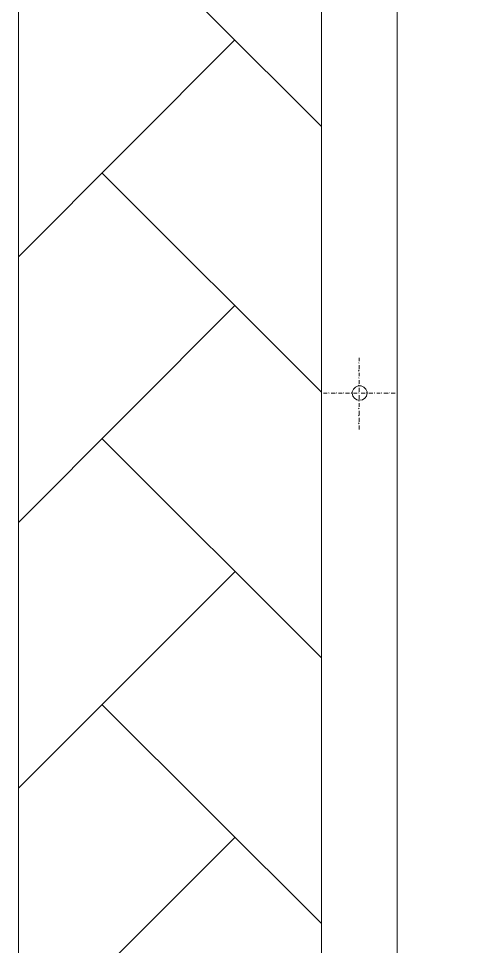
# Model space of a CAD drawing. Header units: millimetres. Extents: x 2928 to 3112, y 1220 to 1280.
# Drawn here: x 2939.241 to 2940.793, y 1240.578 to 1243.663 of the extents above; entities that cross this region are included whole.
import ezdxf

# ---------------------------------------------------------------- set-up
doc = ezdxf.new("R2010")
doc.units = ezdxf.units.MM

msp = doc.modelspace()

# ---------------------------------------------------------------- linework, layer by layer
at = {"color": 7, "linetype": 'Continuous', "lineweight": 5, "true_color": 0x000007}
msp.add_lwpolyline([(2939.24129, 1264.04895), (2939.24129, 1239.30359), (2939.24129, 1239.30359)], dxfattribs=at)
at = {"color": 252, "linetype": 'Continuous', "lineweight": 13, "true_color": 0x989898}
msp.add_lwpolyline([(2982.2769, 1240.06027), (2940.24797, 1240.06027), (2940.24797, 1263.2906), (2982.2769, 1263.2906)], close=True, dxfattribs=at)
at = {"color": 7, "linetype": 'Continuous', "lineweight": 20, "true_color": 0x000007}
msp.add_lwpolyline([(2954.85818, 1263.03893), (2954.85818, 1263.2906), (2940.24797, 1263.2906), (2940.24797, 1240.06027), (2954.82318, 1240.06027), (2954.82318, 1240.31361), (2940.49964, 1240.31361), (2940.49964, 1263.03893)], close=True, dxfattribs=at)
at = {"color": 9, "linetype": 'Continuous', "lineweight": 13, "true_color": 0xbababa}
for points in [[(2940.24797, 1243.30365), (2939.51796, 1244.03366), (2939.51796, 1244.03366)], [(2939.24129, 1242.87031), (2939.95963, 1243.59199), (2939.95963, 1243.59199)], [(2940.24797, 1242.4203), (2939.51796, 1243.15031), (2939.51796, 1243.15031)], [(2939.24129, 1241.98696), (2939.95963, 1242.70864), (2939.95963, 1242.70864)], [(2940.24797, 1241.53696), (2939.51796, 1242.26697), (2939.51796, 1242.26697)], [(2939.24129, 1241.10362), (2939.95963, 1241.82363), (2939.95963, 1241.82363)], [(2940.24797, 1240.65361), (2939.51796, 1241.38196), (2939.51796, 1241.38196)], [(2939.24129, 1240.22027), (2939.95963, 1240.94028), (2939.95963, 1240.94028)]]:
    msp.add_lwpolyline(points, dxfattribs=at)
at = {"color": 252, "linetype": 'Continuous', "lineweight": 13, "true_color": 0x989898}
for points in [[(2940.37297, 1242.53531), (2940.37297, 1242.52364), (2940.37297, 1242.52364)], [(2940.37297, 1242.51697), (2940.3713, 1242.51864), (2940.3713, 1242.51864)], [(2940.37297, 1242.51031), (2940.37297, 1242.49697), (2940.37297, 1242.49697)], [(2940.37297, 1242.49031), (2940.3713, 1242.49364), (2940.3713, 1242.49364)], [(2940.37297, 1242.48531), (2940.37297, 1242.47364), (2940.37297, 1242.47364)], [(2940.37297, 1242.46697), (2940.3713, 1242.46864), (2940.3713, 1242.46864)], [(2940.37297, 1242.44197), (2940.3713, 1242.44364), (2940.3713, 1242.44364)], [(2940.37297, 1242.4603), (2940.37297, 1242.44864), (2940.37297, 1242.44864)], [(2940.2663, 1242.41697), (2940.25464, 1242.41697), (2940.25464, 1242.41697)], [(2940.27297, 1242.41697), (2940.2713, 1242.41864), (2940.2713, 1242.41864)], [(2940.29297, 1242.41697), (2940.27964, 1242.41697), (2940.27964, 1242.41697)], [(2940.29797, 1242.41697), (2940.2963, 1242.41864), (2940.2963, 1242.41864)], [(2940.3163, 1242.41697), (2940.30464, 1242.41697), (2940.30464, 1242.41697)], [(2940.3213, 1242.41697), (2940.31964, 1242.41864), (2940.31964, 1242.41864)], [(2940.3413, 1242.41697), (2940.32797, 1242.41697), (2940.32797, 1242.41697)], [(2940.34797, 1242.41697), (2940.3463, 1242.41864), (2940.3463, 1242.41864)], [(2940.3663, 1242.41697), (2940.35464, 1242.41697), (2940.35464, 1242.41697)], [(2940.37297, 1242.41697), (2940.3713, 1242.41864), (2940.3713, 1242.41864)], [(2940.37297, 1242.41697), (2940.3713, 1242.41864), (2940.3713, 1242.41864)], [(2940.37297, 1242.4353), (2940.37297, 1242.42197), (2940.37297, 1242.42197)], [(2940.37297, 1242.4103), (2940.37297, 1242.39697), (2940.37297, 1242.39697)], [(2940.39297, 1242.41697), (2940.37964, 1242.41697), (2940.37964, 1242.41697)], [(2940.39964, 1242.41697), (2940.3963, 1242.41864), (2940.3963, 1242.41864)], [(2940.41797, 1242.41697), (2940.40464, 1242.41697), (2940.40464, 1242.41697)], [(2940.42464, 1242.41697), (2940.42297, 1242.41864), (2940.42297, 1242.41864)], [(2940.44297, 1242.41697), (2940.4313, 1242.41697), (2940.4313, 1242.41697)], [(2940.44797, 1242.41697), (2940.4463, 1242.41864), (2940.4463, 1242.41864)], [(2940.46797, 1242.41697), (2940.45464, 1242.41697), (2940.45464, 1242.41697)], [(2940.47297, 1242.41697), (2940.47131, 1242.41864), (2940.47131, 1242.41864)], [(2940.49297, 1242.41697), (2940.47964, 1242.41697), (2940.47964, 1242.41697)], [(2940.37297, 1242.3903), (2940.3713, 1242.39197), (2940.3713, 1242.39197)], [(2940.37297, 1242.38364), (2940.37297, 1242.37197), (2940.37297, 1242.37197)], [(2940.37297, 1242.3653), (2940.3713, 1242.36697), (2940.3713, 1242.36697)], [(2940.37297, 1242.35864), (2940.37297, 1242.3453), (2940.37297, 1242.3453)], [(2940.37297, 1242.34197), (2940.3713, 1242.34364), (2940.3713, 1242.34364)], [(2940.37297, 1242.3153), (2940.3713, 1242.31864), (2940.3713, 1242.31864)], [(2940.37297, 1242.3353), (2940.37297, 1242.32197), (2940.37297, 1242.32197)], [(2940.37297, 1242.3103), (2940.37297, 1242.29697), (2940.37297, 1242.29697)]]:
    msp.add_lwpolyline(points, dxfattribs=at)
at = {"color": 7, "linetype": 'Continuous', "lineweight": 5, "true_color": 0x000007}
msp.add_open_spline([(2940.39964, 1242.41697), (2940.39964, 1242.4303), (2940.38797, 1242.44197), (2940.37464, 1242.44197), (2940.37464, 1242.44197), (2940.3613, 1242.44197), (2940.34964, 1242.4303), (2940.34964, 1242.41697), (2940.34964, 1242.41697), (2940.34964, 1242.40364), (2940.3613, 1242.39364), (2940.37464, 1242.39364), (2940.37464, 1242.39364), (2940.38797, 1242.39364), (2940.39964, 1242.40364), (2940.39964, 1242.41697)], degree=3, knots=[0, 0, 0, 0, 0.0625, 0.0625, 0.0625, 0.0625, 0.125, 0.125, 0.125, 0.125, 0.1875, 0.1875, 0.1875, 0.1875, 1, 1, 1, 1], dxfattribs=at)

doc.saveas('drawing.dxf')
